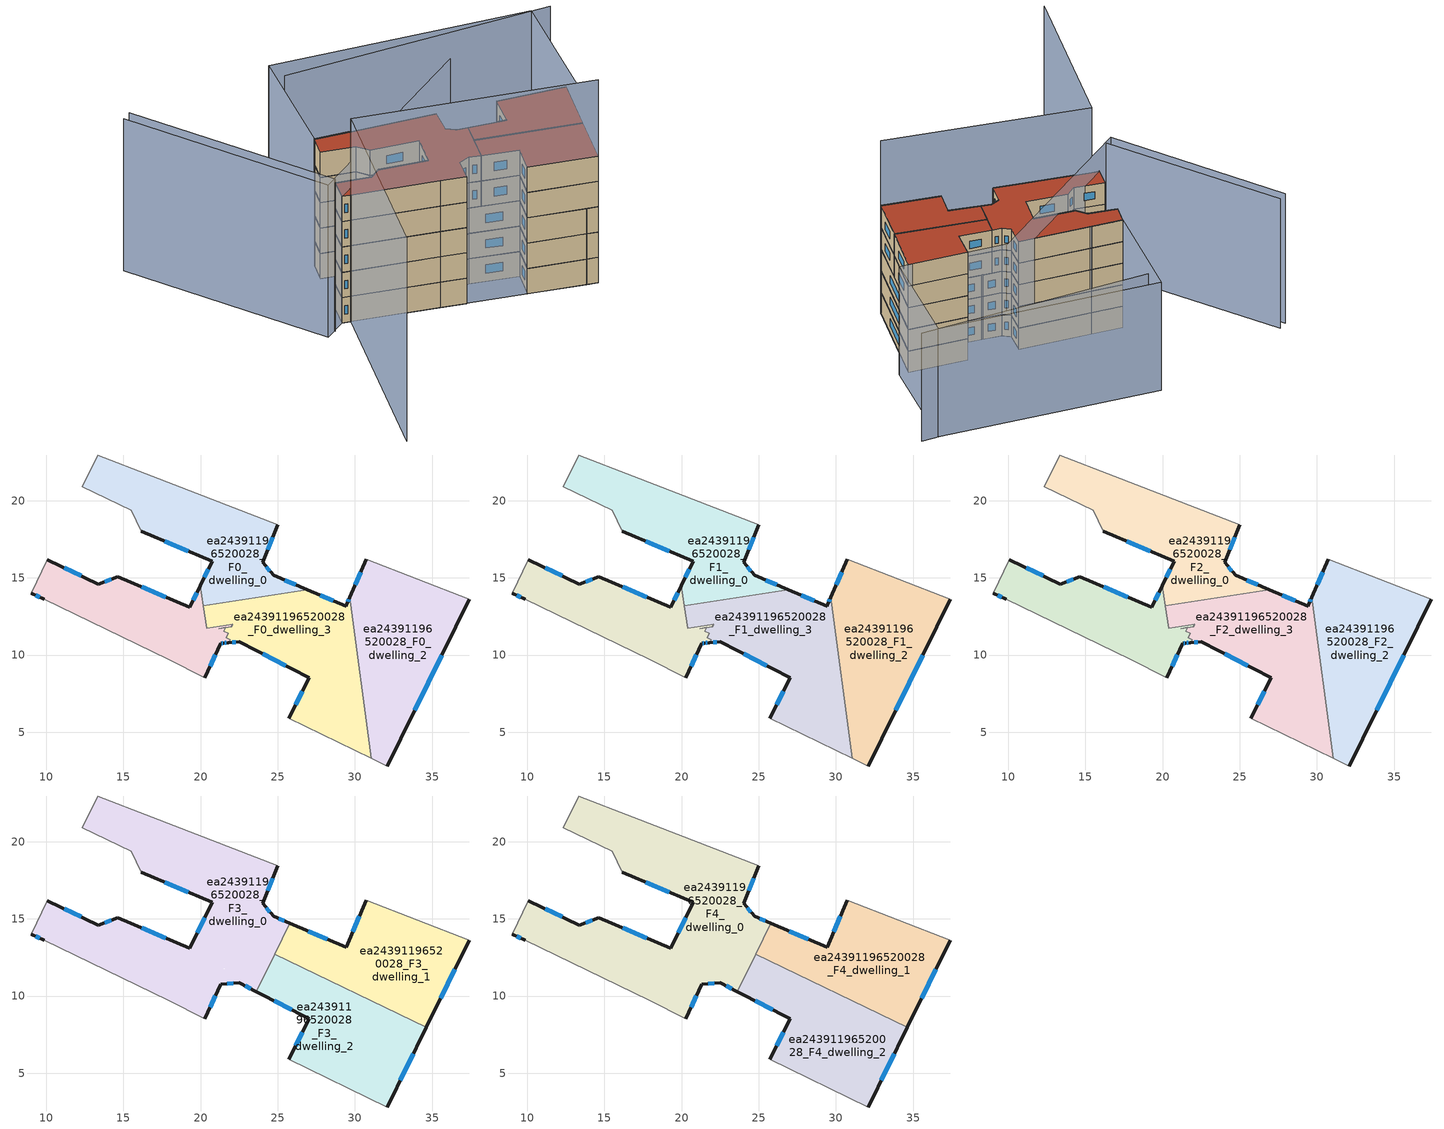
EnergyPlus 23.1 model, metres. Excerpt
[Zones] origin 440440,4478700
ea24391196520028_F0_dwelling_0
 floor ground (EU_floor_Construction): 26.91,14.24 24.73,15.16 24.04,16.01 25,18.44 16.88,21.57 13.35,22.96 12.32,20.91 15.52,19.37 16.16,18.01 20.76,16.08 19.98,14.5 20.19,13.18 z0
 wall outside (EU_wall_Construction): 19.98,14.5 20.76,16.08 16.16,18.01 / 25,18.44 24.04,16.01 24.73,15.16 26.91,14.24 z0:3
 wall adiabatic (EU_wall_Construction): 16.16,18.01 15.52,19.37 12.32,20.91 13.35,22.96 16.88,21.57 25,18.44 z0:3
 wall to ea24391196520028_F0_dwelling_3 (EU_wall_Construction): 26.91,14.24 20.19,13.18 z0:3
 wall to ea24391196520028_F0_dwelling_1 (EU_wall_Construction): 20.19,13.18 19.98,14.5 z0:3
 window (EU_Window_Construction): 20.24,15.03 20.5,15.55 / 19.22,16.72 17.7,17.36 / 24.68,17.63 24.36,16.82 / 24.27,15.72 24.5,15.44 / 25.46,14.85 26.18,14.54 z1:2
ea24391196520028_F0_dwelling_1
 floor ground (EU_floor_Construction): 20.26,8.53 21.32,10.77 21.49,10.78 21.75,10.8 21.84,10.8 21.93,10.99 21.66,11.12 21.79,11.4 21.52,11.53 21.64,11.79 21.17,11.71 22,11.85 22.08,12.01 20.42,11.75 19.98,14.5 19.29,13.09 14.65,15.08 13.38,14.6 10.06,16.16 9.05,14 9.86,13.6 17.9,9.72 z0
 wall outside (EU_wall_Construction): 21.84,10.8 21.75,10.8 21.49,10.78 21.32,10.77 20.26,8.53 / 9.86,13.6 9.05,14 / 10.06,16.16 13.38,14.6 14.65,15.08 19.29,13.09 19.98,14.5 z0:3
 wall adiabatic (EU_wall_Construction): 20.26,8.53 17.9,9.72 9.86,13.6 / 9.05,14 10.06,16.16 z0:3
 wall to ea24391196520028_F0_dwelling_3 (EU_wall_Construction): 20.19,13.18 20.42,11.75 22.08,12.01 22,11.85 21.17,11.71 21.64,11.79 21.52,11.53 21.79,11.4 21.66,11.12 21.93,10.99 21.84,10.8 z0:3
 window (EU_Window_Construction): 21.67,10.79 21.58,10.79 / 21.44,10.77 21.38,10.77 / 20.97,10.02 20.62,9.28 / 9.59,13.73 9.32,13.87 / 11.17,15.64 12.27,15.12 / 13.81,14.76 14.23,14.92 / 16.2,14.42 17.74,13.76 / 19.52,13.56 19.75,14.03 z1:2
ea24391196520028_F0_dwelling_2
 floor ground (EU_floor_Construction): 32.11,2.81 37.4,13.6 30.74,16.2 29.68,13.75 31.06,3.32 z0
 wall outside (EU_wall_Construction): 37.4,13.6 32.11,2.81 / 29.68,13.75 30.74,16.2 z0:3
 wall adiabatic (EU_wall_Construction): 30.74,16.2 37.4,13.6 / 32.11,2.81 31.06,3.32 z0:3
 wall to ea24391196520028_F0_dwelling_3 (EU_wall_Construction): 31.06,3.32 29.68,13.75 z0:3
 window (EU_Window_Construction): 35.63,9.99 33.87,6.42 / 30.04,14.57 30.39,15.38 z1:2
ea24391196520028_F0_dwelling_3
 floor ground (EU_floor_Construction): 31.06,3.32 29.68,13.75 29.49,13.3 29.43,13.17 26.91,14.24 20.19,13.18 20.42,11.75 22.08,12.01 22,11.85 21.17,11.71 21.64,11.79 21.52,11.53 21.79,11.4 21.66,11.12 21.93,10.99 21.84,10.8 22.51,10.86 27.04,8.53 25.73,5.9 z0
 wall outside (EU_wall_Construction): 26.91,14.24 29.43,13.17 29.49,13.3 29.68,13.75 / 25.73,5.9 27.04,8.53 22.51,10.86 21.84,10.8 z0:3
 wall adiabatic (EU_wall_Construction): 31.06,3.32 25.73,5.9 z0:3
 window (EU_Window_Construction): 27.75,13.88 28.59,13.52 / 29.56,13.45 29.62,13.6 / 26.17,6.78 26.6,7.65 / 25.53,9.31 24.02,10.08 / 22.29,10.84 22.06,10.82 z1:2
ea24391196520028_F1_dwelling_0
 floor to ea24391196520028_F0_dwelling_0 (EU_floor_Construction): 26.91,14.24 24.73,15.16 24.04,16.01 25,18.44 16.88,21.57 13.35,22.96 12.32,20.91 15.52,19.37 16.16,18.01 20.76,16.08 19.98,14.5 20.19,13.18 z3
 wall outside (EU_wall_Construction): 19.98,14.5 20.76,16.08 16.16,18.01 / 25,18.44 24.04,16.01 24.73,15.16 26.91,14.24 z3:6
 wall adiabatic (EU_wall_Construction): 16.16,18.01 15.52,19.37 12.32,20.91 13.35,22.96 16.88,21.57 25,18.44 z3:6
 wall to ea24391196520028_F1_dwelling_3 (EU_wall_Construction): 26.91,14.24 20.19,13.18 z3:6
 wall to ea24391196520028_F1_dwelling_1 (EU_wall_Construction): 20.19,13.18 19.98,14.5 z3:6
 window (EU_Window_Construction): 20.24,15.03 20.5,15.55 / 19.22,16.72 17.7,17.36 / 24.68,17.63 24.36,16.82 / 24.27,15.72 24.5,15.44 / 25.46,14.85 26.18,14.54 z4:5
ea24391196520028_F1_dwelling_1
 floor to ea24391196520028_F0_dwelling_1 (EU_floor_Construction): 20.26,8.53 21.32,10.77 21.49,10.78 21.75,10.8 21.84,10.8 21.93,10.99 21.66,11.12 21.79,11.4 21.52,11.53 21.64,11.79 21.17,11.71 22,11.85 22.08,12.01 20.42,11.75 19.98,14.5 19.29,13.09 14.65,15.08 13.38,14.6 10.06,16.16 9.05,14 9.86,13.6 17.9,9.72 z3
 wall outside (EU_wall_Construction): 21.84,10.8 21.75,10.8 21.49,10.78 21.32,10.77 20.26,8.53 / 9.86,13.6 9.05,14 / 10.06,16.16 13.38,14.6 14.65,15.08 19.29,13.09 19.98,14.5 z3:6
 wall adiabatic (EU_wall_Construction): 20.26,8.53 17.9,9.72 9.86,13.6 / 9.05,14 10.06,16.16 z3:6
 wall to ea24391196520028_F1_dwelling_3 (EU_wall_Construction): 20.19,13.18 20.42,11.75 22.08,12.01 22,11.85 21.17,11.71 21.64,11.79 21.52,11.53 21.79,11.4 21.66,11.12 21.93,10.99 21.84,10.8 z3:6
 window (EU_Window_Construction): 21.67,10.79 21.58,10.79 / 21.44,10.77 21.38,10.77 / 20.97,10.02 20.62,9.28 / 9.59,13.73 9.32,13.87 / 11.17,15.64 12.27,15.12 / 13.81,14.76 14.23,14.92 / 16.2,14.42 17.74,13.76 / 19.52,13.56 19.75,14.03 z4:5
ea24391196520028_F1_dwelling_2
 floor to ea24391196520028_F0_dwelling_2 (EU_floor_Construction): 32.11,2.81 37.4,13.6 30.74,16.2 29.68,13.75 31.06,3.32 z3
 wall outside (EU_wall_Construction): 37.4,13.6 32.11,2.81 / 29.68,13.75 30.74,16.2 z3:6
 wall adiabatic (EU_wall_Construction): 30.74,16.2 37.4,13.6 / 32.11,2.81 31.06,3.32 z3:6
 wall to ea24391196520028_F1_dwelling_3 (EU_wall_Construction): 31.06,3.32 29.68,13.75 z3:6
 window (EU_Window_Construction): 35.63,9.99 33.87,6.42 / 30.04,14.57 30.39,15.38 z4:5
ea24391196520028_F1_dwelling_3
 floor to ea24391196520028_F0_dwelling_3 (EU_floor_Construction): 31.06,3.32 29.68,13.75 29.49,13.3 29.43,13.17 26.91,14.24 20.19,13.18 20.42,11.75 22.08,12.01 22,11.85 21.17,11.71 21.64,11.79 21.52,11.53 21.79,11.4 21.66,11.12 21.93,10.99 21.84,10.8 22.51,10.86 27.04,8.53 25.73,5.9 z3
 wall outside (EU_wall_Construction): 26.91,14.24 29.43,13.17 29.49,13.3 29.68,13.75 / 25.73,5.9 27.04,8.53 22.51,10.86 21.84,10.8 z3:6
 wall adiabatic (EU_wall_Construction): 31.06,3.32 25.73,5.9 z3:6
 window (EU_Window_Construction): 27.75,13.88 28.59,13.52 / 29.56,13.45 29.62,13.6 / 26.17,6.78 26.6,7.65 / 25.53,9.31 24.02,10.08 / 22.29,10.84 22.06,10.82 z4:5
ea24391196520028_F2_dwelling_0
 floor to ea24391196520028_F1_dwelling_0 (EU_floor_Construction): 26.91,14.24 24.73,15.16 24.04,16.01 25,18.44 16.88,21.57 13.35,22.96 12.32,20.91 15.52,19.37 16.16,18.01 20.76,16.08 19.98,14.5 20.19,13.18 z6
 wall outside (EU_wall_Construction): 19.98,14.5 20.76,16.08 16.16,18.01 / 25,18.44 24.04,16.01 24.73,15.16 26.91,14.24 z6:9
 wall adiabatic (EU_wall_Construction): 16.16,18.01 15.52,19.37 12.32,20.91 13.35,22.96 16.88,21.57 25,18.44 z6:9
 wall to ea24391196520028_F2_dwelling_3 (EU_wall_Construction): 26.91,14.24 20.19,13.18 z6:9
 wall to ea24391196520028_F2_dwelling_1 (EU_wall_Construction): 20.19,13.18 19.98,14.5 z6:9
 window (EU_Window_Construction): 20.24,15.03 20.5,15.55 / 19.22,16.72 17.7,17.36 / 24.68,17.63 24.36,16.82 / 24.27,15.72 24.5,15.44 / 25.46,14.85 26.18,14.54 z7:8
ea24391196520028_F2_dwelling_1
 floor to ea24391196520028_F1_dwelling_1 (EU_floor_Construction): 20.26,8.53 21.32,10.77 21.49,10.78 21.75,10.8 21.84,10.8 21.93,10.99 21.66,11.12 21.79,11.4 21.52,11.53 21.64,11.79 21.17,11.71 22,11.85 22.08,12.01 20.42,11.75 19.98,14.5 19.29,13.09 14.65,15.08 13.38,14.6 10.06,16.16 9.05,14 9.86,13.6 17.9,9.72 z6
 wall outside (EU_wall_Construction): 21.84,10.8 21.75,10.8 21.49,10.78 21.32,10.77 20.26,8.53 / 9.86,13.6 9.05,14 / 10.06,16.16 13.38,14.6 14.65,15.08 19.29,13.09 19.98,14.5 z6:9
 wall adiabatic (EU_wall_Construction): 20.26,8.53 17.9,9.72 9.86,13.6 / 9.05,14 10.06,16.16 z6:9
 wall to ea24391196520028_F2_dwelling_3 (EU_wall_Construction): 20.19,13.18 20.42,11.75 22.08,12.01 22,11.85 21.17,11.71 21.64,11.79 21.52,11.53 21.79,11.4 21.66,11.12 21.93,10.99 21.84,10.8 z6:9
 window (EU_Window_Construction): 21.67,10.79 21.58,10.79 / 21.44,10.77 21.38,10.77 / 20.97,10.02 20.62,9.28 / 9.59,13.73 9.32,13.87 / 11.17,15.64 12.27,15.12 / 13.81,14.76 14.23,14.92 / 16.2,14.42 17.74,13.76 / 19.52,13.56 19.75,14.03 z7:8
ea24391196520028_F2_dwelling_2
 floor to ea24391196520028_F1_dwelling_2 (EU_floor_Construction): 32.11,2.81 37.4,13.6 30.74,16.2 29.68,13.75 31.06,3.32 z6
 wall outside (EU_wall_Construction): 37.4,13.6 32.11,2.81 / 29.68,13.75 30.74,16.2 z6:9
 wall adiabatic (EU_wall_Construction): 30.74,16.2 37.4,13.6 / 32.11,2.81 31.06,3.32 z6:9
 wall to ea24391196520028_F2_dwelling_3 (EU_wall_Construction): 31.06,3.32 29.68,13.75 z6:9
 window (EU_Window_Construction): 35.63,9.99 33.87,6.42 / 30.04,14.57 30.39,15.38 z7:8
ea24391196520028_F2_dwelling_3
 floor to ea24391196520028_F1_dwelling_3 (EU_floor_Construction): 31.06,3.32 29.68,13.75 29.49,13.3 29.43,13.17 26.91,14.24 20.19,13.18 20.42,11.75 22.08,12.01 22,11.85 21.17,11.71 21.64,11.79 21.52,11.53 21.79,11.4 21.66,11.12 21.93,10.99 21.84,10.8 22.51,10.86 27.04,8.53 25.73,5.9 z6
 wall outside (EU_wall_Construction): 26.91,14.24 29.43,13.17 29.49,13.3 29.68,13.75 / 25.73,5.9 27.04,8.53 22.51,10.86 21.84,10.8 z6:9
 wall adiabatic (EU_wall_Construction): 31.06,3.32 25.73,5.9 z6:9
 window (EU_Window_Construction): 27.75,13.88 28.59,13.52 / 29.56,13.45 29.62,13.6 / 26.17,6.78 26.6,7.65 / 25.53,9.31 24.02,10.08 / 22.29,10.84 22.06,10.82 z7:8
ea24391196520028_F3_dwelling_0
 floor to ea24391196520028_F2_dwelling_0 (EU_floor_Construction): 25.42,14 25.77,14.72 24.73,15.16 24.04,16.01 25,18.44 16.88,21.57 13.35,22.96 12.32,20.91 15.52,19.37 16.16,18.01 20.76,16.08 19.98,14.5 20.19,13.18 z9
 floor to ea24391196520028_F2_dwelling_1 (EU_floor_Construction): 20.26,8.53 21.32,10.77 21.49,10.78 21.52,10.78 21.84,10.81 21.93,10.99 21.66,11.12 21.79,11.4 21.52,11.53 21.64,11.79 21.17,11.71 22,11.85 22.08,12.01 20.42,11.75 19.98,14.5 19.29,13.09 14.65,15.08 13.38,14.6 10.06,16.16 9.05,14 9.86,13.6 17.9,9.72 z9
 floor to ea24391196520028_F2_dwelling_3 (EU_floor_Construction): 23.63,10.28 25.42,14 20.19,13.18 20.42,11.75 22.08,12.01 22,11.85 21.43,11.76 21.64,11.79 21.52,11.53 21.79,11.4 21.66,11.12 21.93,10.99 21.84,10.81 22.51,10.86 z9
 wall outside (EU_wall_Construction): 9.86,13.6 9.05,14 / 10.06,16.16 13.38,14.6 14.65,15.08 19.29,13.09 20.76,16.08 16.16,18.01 / 25,18.44 24.04,16.01 24.73,15.16 25.77,14.72 / 23.63,10.28 22.51,10.86 21.32,10.77 20.26,8.53 z9:12
 wall adiabatic (EU_wall_Construction): 20.26,8.53 17.9,9.72 9.86,13.6 / 9.05,14 10.06,16.16 / 16.16,18.01 15.52,19.37 12.32,20.91 13.35,22.96 16.88,21.57 25,18.44 z9:12
 wall to ea24391196520028_F3_dwelling_2 (EU_wall_Construction): 24.8,12.72 23.63,10.28 z9:12
 wall to ea24391196520028_F3_dwelling_1 (EU_wall_Construction): 25.77,14.72 24.8,12.72 z9:12
 window (EU_Window_Construction): 22.11,10.83 21.72,10.8 / 20.97,10.02 20.62,9.28 / 9.59,13.73 9.32,13.87 / 11.17,15.64 12.27,15.12 / 13.81,14.76 14.23,14.92 / 16.2,14.42 17.74,13.76 / 19.78,14.09 20.27,15.08 / 19.22,16.72 17.7,17.36 / 24.68,17.63 24.36,16.82 / 24.27,15.72 24.5,15.44 / 25.08,15.01 25.42,14.87 / 23.25,10.48 22.88,10.66 z10:11
ea24391196520028_F3_dwelling_1
 floor to ea24391196520028_F2_dwelling_2 (EU_floor_Construction): 34.64,7.97 37.4,13.6 30.74,16.2 29.68,13.75 30.16,10.13 z9
 floor to ea24391196520028_F2_dwelling_0 (EU_floor_Construction): 26.91,14.23 25.77,14.72 25.42,14 z9
 floor to ea24391196520028_F2_dwelling_3 (EU_floor_Construction): 30.16,10.13 29.68,13.75 29.49,13.3 29.43,13.17 26.91,14.23 25.42,14 24.8,12.72 z9
 wall outside (EU_wall_Construction): 37.4,13.6 34.64,7.97 / 25.77,14.72 29.43,13.17 30.74,16.2 z9:12
 wall adiabatic (EU_wall_Construction): 30.74,16.2 37.4,13.6 z9:12
 wall to ea24391196520028_F3_dwelling_2 (EU_wall_Construction): 34.64,7.97 24.8,12.72 z9:12
 window (EU_Window_Construction): 36.48,11.72 35.56,9.85 / 26.99,14.2 28.21,13.69 / 29.87,14.18 30.3,15.18 z10:11
ea24391196520028_F3_dwelling_2
 floor to ea24391196520028_F2_dwelling_3 (EU_floor_Construction): 31.06,3.32 30.16,10.13 24.8,12.72 23.63,10.28 27.04,8.53 25.73,5.9 z9
 floor to ea24391196520028_F2_dwelling_2 (EU_floor_Construction): 32.11,2.81 34.64,7.97 30.16,10.13 31.06,3.32 z9
 wall outside (EU_wall_Construction): 34.64,7.97 32.11,2.81 / 25.73,5.9 27.04,8.53 23.63,10.28 z9:12
 wall adiabatic (EU_wall_Construction): 32.11,2.81 25.73,5.9 z9:12
 window (EU_Window_Construction): 33.79,6.25 32.95,4.54 / 26.17,6.78 26.6,7.65 / 25.9,9.12 24.77,9.7 z10:11
ea24391196520028_F4_dwelling_0
 floor to ea24391196520028_F3_dwelling_0 (EU_floor_Construction): 23.63,10.28 25.77,14.72 24.73,15.16 24.04,16.01 25,18.44 16.88,21.57 13.35,22.96 12.32,20.91 15.52,19.37 16.16,18.01 20.76,16.08 19.29,13.09 14.65,15.08 13.38,14.6 10.06,16.16 9.05,14 9.86,13.6 17.9,9.72 20.26,8.53 21.32,10.77 22.51,10.86 z12
 wall outside (EU_wall_Construction): 9.86,13.6 9.05,14 / 10.06,16.16 13.38,14.6 14.65,15.08 19.29,13.09 20.76,16.08 16.16,18.01 / 25,18.44 24.04,16.01 24.73,15.16 25.77,14.72 / 23.63,10.28 22.51,10.86 21.32,10.77 20.26,8.53 z12:15
 wall adiabatic (EU_wall_Construction): 20.26,8.53 17.9,9.72 9.86,13.6 / 9.05,14 10.06,16.16 / 16.16,18.01 15.52,19.37 12.32,20.91 13.35,22.96 16.88,21.57 25,18.44 z12:15
 wall to ea24391196520028_F4_dwelling_2 (EU_wall_Construction): 24.8,12.72 23.63,10.28 z12:15
 wall to ea24391196520028_F4_dwelling_1 (EU_wall_Construction): 25.77,14.72 24.8,12.72 z12:15
 window (EU_Window_Construction): 22.11,10.83 21.72,10.8 / 20.97,10.02 20.62,9.28 / 9.59,13.73 9.32,13.87 / 11.17,15.64 12.27,15.12 / 13.81,14.76 14.23,14.92 / 16.2,14.42 17.74,13.76 / 19.78,14.09 20.27,15.08 / 19.22,16.72 17.7,17.36 / 24.68,17.63 24.36,16.82 / 24.27,15.72 24.5,15.44 / 25.08,15.01 25.42,14.87 / 23.25,10.48 22.88,10.66 z13:14
 roof outside (EU_roof_Construction): 25,18.44 24.04,16.01 24.73,15.16 25.77,14.72 23.63,10.28 22.51,10.86 21.32,10.77 20.26,8.53 17.9,9.72 9.86,13.6 9.05,14 10.06,16.16 13.38,14.6 14.65,15.08 19.29,13.09 20.76,16.08 16.16,18.01 15.52,19.37 12.32,20.91 13.35,22.96 16.88,21.57 z15
ea24391196520028_F4_dwelling_1
 floor to ea24391196520028_F3_dwelling_1 (EU_floor_Construction): 34.64,7.97 37.4,13.6 30.74,16.2 29.43,13.17 25.77,14.72 24.8,12.72 z12
 wall outside (EU_wall_Construction): 37.4,13.6 34.64,7.97 / 25.77,14.72 29.43,13.17 30.74,16.2 z12:15
 wall adiabatic (EU_wall_Construction): 30.74,16.2 37.4,13.6 z12:15
 wall to ea24391196520028_F4_dwelling_2 (EU_wall_Construction): 34.64,7.97 24.8,12.72 z12:15
 window (EU_Window_Construction): 36.48,11.72 35.56,9.85 / 26.99,14.2 28.21,13.69 / 29.87,14.18 30.3,15.18 z13:14
 roof outside (EU_roof_Construction): 37.4,13.6 34.64,7.97 24.8,12.72 25.77,14.72 29.43,13.17 30.74,16.2 z15
ea24391196520028_F4_dwelling_2
 floor to ea24391196520028_F3_dwelling_2 (EU_floor_Construction): 32.11,2.81 34.64,7.97 24.8,12.72 23.63,10.28 27.04,8.53 25.73,5.9 z12
 wall outside (EU_wall_Construction): 34.64,7.97 32.11,2.81 / 25.73,5.9 27.04,8.53 23.63,10.28 z12:15
 wall adiabatic (EU_wall_Construction): 32.11,2.81 25.73,5.9 z12:15
 window (EU_Window_Construction): 33.79,6.25 32.95,4.54 / 26.17,6.78 26.6,7.65 / 25.9,9.12 24.77,9.7 z13:14
 roof outside (EU_roof_Construction): 34.64,7.97 32.11,2.81 25.73,5.9 27.04,8.53 23.63,10.28 24.8,12.72 z15
shading: 0.87,-4.86 9.89,13.66 / 9.89,13.66 32.12,2.83 z0:24; -0.02,34.78 7.68,13.43 / 29.25,21.23 6.53,13.11 / 6.53,13.11 -1.08,34.4 z0:18; 45.02,24.66 18.06,32.75 / 38.42,13.21 13.34,22.94 / 13.34,22.94 18.02,34.99 / 18.02,34.99 43.1,25.26 / 43.1,25.26 38.42,13.21 z0:15
[Building]
EU S2 Campaign: North Axis=0; Terrain=City; Solar Distribution=FullExterior
[Site:Location]
Madrid: Latitude=40.5; Longitude=-3.5; Time Zone=1; Elevation=609
[SizingPeriod:WeatherFileDays]
AnnualSizingPeriod: Begin Month=1; Begin Day of Month=1; End Month=12; End Day of Month=31; Day of Week for Start Day=Monday; Use Weather File Daylight Saving Period=No; Use Weather File Rain and Snow Indicators=No
[MATERIAL]
EU_InternalMass_Material: Roughness=MediumRough; Thickness=0.1; Conductivity=1; Density=1800; Specific Heat=900; Thermal Absorptance=0.9; Solar Absorptance=0.7; Visible Absorptance=0.7
[MATERIAL:NOMASS] Roughness=MediumRough; Thermal Absorptance=0.9; Solar Absorptance=0.7; Visible Absorptance=0.7
Name | Thermal Resistance
EU_wall_NoMass | 0.459673
EU_roof_NoMass | 0.495815
EU_floor_NoMass | 0.788942
[WINDOWMATERIAL:SIMPLEGLAZINGSYSTEM]
EU_Window_SimpleGlazing: UFactor=4.26103; Solar Heat Gain Coefficient=0.85; Visible Transmittance=0.85
[CONSTRUCTION]
EU_wall_Construction: EU_wall_NoMass
EU_roof_Construction: EU_roof_NoMass
EU_floor_Construction: EU_floor_NoMass
EU_InternalMass_Construction: EU_InternalMass_Material
EU_Window_Construction: EU_Window_SimpleGlazing
[ZONE] Type=1; Multiplier=1; Ceiling Height=autocalculate; Floor Area=autocalculate; Part of Total Floor Area=Yes
Name | Volume
ea24391196520028_F0_dwelling_0; ea24391196520028_F1_dwelling_0; ea24391196520028_F2_dwelling_0 | 155.935
ea24391196520028_F3_dwelling_0; ea24391196520028_F4_dwelling_0 | 307.222
ea24391196520028_F0_dwelling_1; ea24391196520028_F1_dwelling_1; ea24391196520028_F2_dwelling_1 | 120.861
ea24391196520028_F3_dwelling_1; ea24391196520028_F4_dwelling_1 | 153.607
ea24391196520028_F0_dwelling_2; ea24391196520028_F1_dwelling_2; ea24391196520028_F2_dwelling_2 | 169.932
ea24391196520028_F3_dwelling_2; ea24391196520028_F4_dwelling_2 | 153.624
ea24391196520028_F0_dwelling_3; ea24391196520028_F1_dwelling_3; ea24391196520028_F2_dwelling_3 | 167.723
[INTERNALMASS] Construction=EU_InternalMass_Construction
Name | Zone or ZoneList | Surface Area
ea24391196520028_F0_dwelling_0_EU_InternalMass | ea24391196520028_F0_dwelling_0 | 51.9777
ea24391196520028_F0_dwelling_1_EU_InternalMass | ea24391196520028_F0_dwelling_1 | 40.2866
ea24391196520028_F0_dwelling_2_EU_InternalMass | ea24391196520028_F0_dwelling_2 | 56.6427
ea24391196520028_F0_dwelling_3_EU_InternalMass | ea24391196520028_F0_dwelling_3 | 55.9093
ea24391196520028_F1_dwelling_0_EU_InternalMass | ea24391196520028_F1_dwelling_0 | 51.9777
ea24391196520028_F1_dwelling_1_EU_InternalMass | ea24391196520028_F1_dwelling_1 | 40.2866
ea24391196520028_F1_dwelling_2_EU_InternalMass | ea24391196520028_F1_dwelling_2 | 56.6427
ea24391196520028_F1_dwelling_3_EU_InternalMass | ea24391196520028_F1_dwelling_3 | 55.9093
ea24391196520028_F2_dwelling_0_EU_InternalMass | ea24391196520028_F2_dwelling_0 | 51.9777
ea24391196520028_F2_dwelling_1_EU_InternalMass | ea24391196520028_F2_dwelling_1 | 40.2866
ea24391196520028_F2_dwelling_2_EU_InternalMass | ea24391196520028_F2_dwelling_2 | 56.6427
ea24391196520028_F2_dwelling_3_EU_InternalMass | ea24391196520028_F2_dwelling_3 | 55.9093
ea24391196520028_F3_dwelling_0_EU_InternalMass | ea24391196520028_F3_dwelling_0 | 102.41
ea24391196520028_F3_dwelling_1_EU_InternalMass | ea24391196520028_F3_dwelling_1 | 51.2026
ea24391196520028_F3_dwelling_2_EU_InternalMass | ea24391196520028_F3_dwelling_2 | 51.2083
ea24391196520028_F4_dwelling_0_EU_InternalMass | ea24391196520028_F4_dwelling_0 | 102.41
ea24391196520028_F4_dwelling_1_EU_InternalMass | ea24391196520028_F4_dwelling_1 | 51.2026
ea24391196520028_F4_dwelling_2_EU_InternalMass | ea24391196520028_F4_dwelling_2 | 51.2083
[OTHEREQUIPMENT] Fuel Type=Electricity; Design Level Calculation Method=Watts/Area; Power per Zone Floor Area=1; Fraction Latent=0; Fraction Radiant=0; Fraction Lost=0; Carbon Dioxide Generation Rate=0; EndUse Subcategory=EU_Step8_InternalGains
Name | Zone or ZoneList or Space or SpaceList | Schedule
EU_Step8_InternalGain_ea24391196520028_F0_dwelling_0_f000 | ea24391196520028_F0_dwelling_0 | EU_Step8_GainSchedule_ea24391196520028_F0_dwelling_0_f000
EU_Step8_InternalGain_ea24391196520028_F0_dwelling_1_f000 | ea24391196520028_F0_dwelling_1 | EU_Step8_GainSchedule_ea24391196520028_F0_dwelling_1_f000
EU_Step8_InternalGain_ea24391196520028_F0_dwelling_2_f000 | ea24391196520028_F0_dwelling_2 | EU_Step8_GainSchedule_ea24391196520028_F0_dwelling_2_f000
EU_Step8_InternalGain_ea24391196520028_F0_dwelling_3_f000 | ea24391196520028_F0_dwelling_3 | EU_Step8_GainSchedule_ea24391196520028_F0_dwelling_3_f000
EU_Step8_InternalGain_ea24391196520028_F1_dwelling_0_f000 | ea24391196520028_F1_dwelling_0 | EU_Step8_GainSchedule_ea24391196520028_F1_dwelling_0_f000
EU_Step8_InternalGain_ea24391196520028_F1_dwelling_1_f000 | ea24391196520028_F1_dwelling_1 | EU_Step8_GainSchedule_ea24391196520028_F1_dwelling_1_f000
EU_Step8_InternalGain_ea24391196520028_F1_dwelling_2_f000 | ea24391196520028_F1_dwelling_2 | EU_Step8_GainSchedule_ea24391196520028_F1_dwelling_2_f000
EU_Step8_InternalGain_ea24391196520028_F1_dwelling_3_f000 | ea24391196520028_F1_dwelling_3 | EU_Step8_GainSchedule_ea24391196520028_F1_dwelling_3_f000
EU_Step8_InternalGain_ea24391196520028_F2_dwelling_0_f000 | ea24391196520028_F2_dwelling_0 | EU_Step8_GainSchedule_ea24391196520028_F2_dwelling_0_f000
EU_Step8_InternalGain_ea24391196520028_F2_dwelling_1_f000 | ea24391196520028_F2_dwelling_1 | EU_Step8_GainSchedule_ea24391196520028_F2_dwelling_1_f000
EU_Step8_InternalGain_ea24391196520028_F2_dwelling_2_f000 | ea24391196520028_F2_dwelling_2 | EU_Step8_GainSchedule_ea24391196520028_F2_dwelling_2_f000
EU_Step8_InternalGain_ea24391196520028_F2_dwelling_3_f000 | ea24391196520028_F2_dwelling_3 | EU_Step8_GainSchedule_ea24391196520028_F2_dwelling_3_f000
EU_Step8_InternalGain_ea24391196520028_F3_dwelling_0_f000 | ea24391196520028_F3_dwelling_0 | EU_Step8_GainSchedule_ea24391196520028_F3_dwelling_0_f000
EU_Step8_InternalGain_ea24391196520028_F3_dwelling_1_f000 | ea24391196520028_F3_dwelling_1 | EU_Step8_GainSchedule_ea24391196520028_F3_dwelling_1_f000
EU_Step8_InternalGain_ea24391196520028_F3_dwelling_2_f000 | ea24391196520028_F3_dwelling_2 | EU_Step8_GainSchedule_ea24391196520028_F3_dwelling_2_f000
EU_Step8_InternalGain_ea24391196520028_F4_dwelling_0_f000 | ea24391196520028_F4_dwelling_0 | EU_Step8_GainSchedule_ea24391196520028_F4_dwelling_0_f000
EU_Step8_InternalGain_ea24391196520028_F4_dwelling_1_f000 | ea24391196520028_F4_dwelling_1 | EU_Step8_GainSchedule_ea24391196520028_F4_dwelling_1_f000
EU_Step8_InternalGain_ea24391196520028_F4_dwelling_2_f000 | ea24391196520028_F4_dwelling_2 | EU_Step8_GainSchedule_ea24391196520028_F4_dwelling_2_f000
[ZONEVENTILATION:DESIGNFLOWRATE] Schedule=EU_AlwaysOn; Design Flow Rate Calculation Method=AirChanges/Hour; Air Changes per Hour=0.719161; Ventilation Type=Natural; Fan Pressure Rise=0; Fan Total Efficiency=1; Constant Term Coefficient=1; Temperature Term Coefficient=0; Velocity Term Coefficient=0; Velocity Squared Term Coefficient=0; Minimum Indoor Temperature=-100; Maximum Indoor Temperature=100; Delta Temperature=-100; Minimum Outdoor Temperature=-100; Maximum Outdoor Temperature=100; Maximum Wind Speed=40
Name | Zone or ZoneList or Space or SpaceList
EU_ConstantAir_ea24391196520028_F0_dwelling_0 | ea24391196520028_F0_dwelling_0
EU_ConstantAir_ea24391196520028_F0_dwelling_1 | ea24391196520028_F0_dwelling_1
EU_ConstantAir_ea24391196520028_F0_dwelling_2 | ea24391196520028_F0_dwelling_2
EU_ConstantAir_ea24391196520028_F0_dwelling_3 | ea24391196520028_F0_dwelling_3
EU_ConstantAir_ea24391196520028_F1_dwelling_0 | ea24391196520028_F1_dwelling_0
EU_ConstantAir_ea24391196520028_F1_dwelling_1 | ea24391196520028_F1_dwelling_1
EU_ConstantAir_ea24391196520028_F1_dwelling_2 | ea24391196520028_F1_dwelling_2
EU_ConstantAir_ea24391196520028_F1_dwelling_3 | ea24391196520028_F1_dwelling_3
EU_ConstantAir_ea24391196520028_F2_dwelling_0 | ea24391196520028_F2_dwelling_0
EU_ConstantAir_ea24391196520028_F2_dwelling_1 | ea24391196520028_F2_dwelling_1
EU_ConstantAir_ea24391196520028_F2_dwelling_2 | ea24391196520028_F2_dwelling_2
EU_ConstantAir_ea24391196520028_F2_dwelling_3 | ea24391196520028_F2_dwelling_3
EU_ConstantAir_ea24391196520028_F3_dwelling_0 | ea24391196520028_F3_dwelling_0
EU_ConstantAir_ea24391196520028_F3_dwelling_1 | ea24391196520028_F3_dwelling_1
EU_ConstantAir_ea24391196520028_F3_dwelling_2 | ea24391196520028_F3_dwelling_2
EU_ConstantAir_ea24391196520028_F4_dwelling_0 | ea24391196520028_F4_dwelling_0
EU_ConstantAir_ea24391196520028_F4_dwelling_1 | ea24391196520028_F4_dwelling_1
EU_ConstantAir_ea24391196520028_F4_dwelling_2 | ea24391196520028_F4_dwelling_2
[HVACTEMPLATE:THERMOSTAT] Constant Heating Setpoint=20; Constant Cooling Setpoint=50
EU_HeatOnly_ea24391196520028_F0_dwelling_0; EU_HeatOnly_ea24391196520028_F0_dwelling_1; EU_HeatOnly_ea24391196520028_F0_dwelling_2; EU_HeatOnly_ea24391196520028_F0_dwelling_3; EU_HeatOnly_ea24391196520028_F1_dwelling_0; EU_HeatOnly_ea24391196520028_F1_dwelling_1; EU_HeatOnly_ea24391196520028_F1_dwelling_2; EU_HeatOnly_ea24391196520028_F1_dwelling_3; EU_HeatOnly_ea24391196520028_F2_dwelling_0; EU_HeatOnly_ea24391196520028_F2_dwelling_1; EU_HeatOnly_ea24391196520028_F2_dwelling_2; EU_HeatOnly_ea24391196520028_F2_dwelling_3; EU_HeatOnly_ea24391196520028_F3_dwelling_0; EU_HeatOnly_ea24391196520028_F3_dwelling_1; EU_HeatOnly_ea24391196520028_F3_dwelling_2; EU_HeatOnly_ea24391196520028_F4_dwelling_0; EU_HeatOnly_ea24391196520028_F4_dwelling_1; EU_HeatOnly_ea24391196520028_F4_dwelling_2
[HVACTEMPLATE:ZONE:IDEALLOADSAIRSYSTEM] System Availability Schedule=EU_AlwaysOn; Maximum Heating Supply Air Temperature=50; Minimum Cooling Supply Air Temperature=13; Maximum Heating Supply Air Humidity Ratio=0.0156; Minimum Cooling Supply Air Humidity Ratio=0.0077; Heating Limit=NoLimit; Cooling Limit=NoLimit; Heating Availability Schedule=EU_AlwaysOn; Cooling Availability Schedule=EU_CoolingOff; Dehumidification Control Type=ConstantSensibleHeatRatio; Cooling Sensible Heat Ratio=0.7; Dehumidification Setpoint=60; Humidification Control Type=None; Humidification Setpoint=30; Outdoor Air Method=None; Outdoor Air Flow Rate per Person=0.00944; Outdoor Air Flow Rate per Zone Floor Area=0; Outdoor Air Flow Rate per Zone=0; Demand Controlled Ventilation Type=None; Outdoor Air Economizer Type=NoEconomizer; Heat Recovery Type=None; Sensible Heat Recovery Effectiveness=0.7; Latent Heat Recovery Effectiveness=0.65
Name | Template Thermostat
ea24391196520028_F0_dwelling_0 | EU_HeatOnly_ea24391196520028_F0_dwelling_0
ea24391196520028_F0_dwelling_1 | EU_HeatOnly_ea24391196520028_F0_dwelling_1
ea24391196520028_F0_dwelling_2 | EU_HeatOnly_ea24391196520028_F0_dwelling_2
ea24391196520028_F0_dwelling_3 | EU_HeatOnly_ea24391196520028_F0_dwelling_3
ea24391196520028_F1_dwelling_0 | EU_HeatOnly_ea24391196520028_F1_dwelling_0
ea24391196520028_F1_dwelling_1 | EU_HeatOnly_ea24391196520028_F1_dwelling_1
ea24391196520028_F1_dwelling_2 | EU_HeatOnly_ea24391196520028_F1_dwelling_2
ea24391196520028_F1_dwelling_3 | EU_HeatOnly_ea24391196520028_F1_dwelling_3
ea24391196520028_F2_dwelling_0 | EU_HeatOnly_ea24391196520028_F2_dwelling_0
ea24391196520028_F2_dwelling_1 | EU_HeatOnly_ea24391196520028_F2_dwelling_1
ea24391196520028_F2_dwelling_2 | EU_HeatOnly_ea24391196520028_F2_dwelling_2
ea24391196520028_F2_dwelling_3 | EU_HeatOnly_ea24391196520028_F2_dwelling_3
ea24391196520028_F3_dwelling_0 | EU_HeatOnly_ea24391196520028_F3_dwelling_0
ea24391196520028_F3_dwelling_1 | EU_HeatOnly_ea24391196520028_F3_dwelling_1
ea24391196520028_F3_dwelling_2 | EU_HeatOnly_ea24391196520028_F3_dwelling_2
ea24391196520028_F4_dwelling_0 | EU_HeatOnly_ea24391196520028_F4_dwelling_0
ea24391196520028_F4_dwelling_1 | EU_HeatOnly_ea24391196520028_F4_dwelling_1
ea24391196520028_F4_dwelling_2 | EU_HeatOnly_ea24391196520028_F4_dwelling_2
[SIZING:ZONE] Zone Cooling Design Supply Air Temperature Input Method=SupplyAirTemperature; Zone Cooling Design Supply Air Temperature=13; Zone Heating Design Supply Air Temperature Input Method=SupplyAirTemperature; Zone Heating Design Supply Air Temperature=50; Zone Cooling Design Supply Air Humidity Ratio=0.008; Zone Heating Design Supply Air Humidity Ratio=0.008; Cooling Design Air Flow Method=DesignDay; Cooling Design Air Flow Rate=0; Cooling Minimum Air Flow per Zone Floor Area=0.000762; Cooling Minimum Air Flow=0; Cooling Minimum Air Flow Fraction=0.2; Heating Design Air Flow Method=DesignDay; Heating Design Air Flow Rate=0; Heating Maximum Air Flow per Zone Floor Area=0.002032; Heating Maximum Air Flow=0.141576; Heating Maximum Air Flow Fraction=0.3; Account for Dedicated Outdoor Air System=No; Dedicated Outdoor Air System Control Strategy=NeutralSupplyAir; Dedicated Outdoor Air Low Setpoint Temperature for Design=autosize; Dedicated Outdoor Air High Setpoint Temperature for Design=autosize; Zone Load Sizing Method=Sensible Load Only No Latent Load; Zone Latent Cooling Design Supply Air Humidity Ratio Input Method=HumidityRatioDifference; Zone Cooling Design Supply Air Humidity Ratio Difference=0.005; Zone Latent Heating Design Supply Air Humidity Ratio Input Method=HumidityRatioDifference; Zone Humidification Design Supply Air Humidity Ratio Difference=0.005
ea24391196520028_F0_dwelling_0; ea24391196520028_F0_dwelling_1; ea24391196520028_F0_dwelling_2; ea24391196520028_F0_dwelling_3; ea24391196520028_F1_dwelling_0; ea24391196520028_F1_dwelling_1; ea24391196520028_F1_dwelling_2; ea24391196520028_F1_dwelling_3; ea24391196520028_F2_dwelling_0; ea24391196520028_F2_dwelling_1; ea24391196520028_F2_dwelling_2; ea24391196520028_F2_dwelling_3; ea24391196520028_F3_dwelling_0; ea24391196520028_F3_dwelling_1; ea24391196520028_F3_dwelling_2; ea24391196520028_F4_dwelling_0; ea24391196520028_F4_dwelling_1; ea24391196520028_F4_dwelling_2
[SCHEDULE:CONSTANT]
Name | Hourly Value
EU_AlwaysOn | 1
EU_CoolingOff | 0
[SCHEDULE:FILE] Column Number=1; Rows to Skip at Top=0; Number of Hours of Data=8760; Column Separator=Comma; Interpolate to Timestep=No; Minutes per Item=60; Adjust Schedule for Daylight Savings=Yes
Name | File
EU_Step8_GainSchedule_ea24391196520028_F0_dwelling_0_f000 | ../../schedules/ea24391196520028/ea24391196520028_F0_dwelling_0_f000_gain.csv
EU_Step8_GainSchedule_ea24391196520028_F0_dwelling_1_f000 | ../../schedules/ea24391196520028/ea24391196520028_F0_dwelling_1_f000_gain.csv
EU_Step8_GainSchedule_ea24391196520028_F0_dwelling_2_f000 | ../../schedules/ea24391196520028/ea24391196520028_F0_dwelling_2_f000_gain.csv
EU_Step8_GainSchedule_ea24391196520028_F0_dwelling_3_f000 | ../../schedules/ea24391196520028/ea24391196520028_F0_dwelling_3_f000_gain.csv
EU_Step8_GainSchedule_ea24391196520028_F1_dwelling_0_f000 | ../../schedules/ea24391196520028/ea24391196520028_F1_dwelling_0_f000_gain.csv
EU_Step8_GainSchedule_ea24391196520028_F1_dwelling_1_f000 | ../../schedules/ea24391196520028/ea24391196520028_F1_dwelling_1_f000_gain.csv
EU_Step8_GainSchedule_ea24391196520028_F1_dwelling_2_f000 | ../../schedules/ea24391196520028/ea24391196520028_F1_dwelling_2_f000_gain.csv
EU_Step8_GainSchedule_ea24391196520028_F1_dwelling_3_f000 | ../../schedules/ea24391196520028/ea24391196520028_F1_dwelling_3_f000_gain.csv
EU_Step8_GainSchedule_ea24391196520028_F2_dwelling_0_f000 | ../../schedules/ea24391196520028/ea24391196520028_F2_dwelling_0_f000_gain.csv
EU_Step8_GainSchedule_ea24391196520028_F2_dwelling_1_f000 | ../../schedules/ea24391196520028/ea24391196520028_F2_dwelling_1_f000_gain.csv
EU_Step8_GainSchedule_ea24391196520028_F2_dwelling_2_f000 | ../../schedules/ea24391196520028/ea24391196520028_F2_dwelling_2_f000_gain.csv
EU_Step8_GainSchedule_ea24391196520028_F2_dwelling_3_f000 | ../../schedules/ea24391196520028/ea24391196520028_F2_dwelling_3_f000_gain.csv
EU_Step8_GainSchedule_ea24391196520028_F3_dwelling_0_f000 | ../../schedules/ea24391196520028/ea24391196520028_F3_dwelling_0_f000_gain.csv
EU_Step8_GainSchedule_ea24391196520028_F3_dwelling_1_f000 | ../../schedules/ea24391196520028/ea24391196520028_F3_dwelling_1_f000_gain.csv
EU_Step8_GainSchedule_ea24391196520028_F3_dwelling_2_f000 | ../../schedules/ea24391196520028/ea24391196520028_F3_dwelling_2_f000_gain.csv
EU_Step8_GainSchedule_ea24391196520028_F4_dwelling_0_f000 | ../../schedules/ea24391196520028/ea24391196520028_F4_dwelling_0_f000_gain.csv
EU_Step8_GainSchedule_ea24391196520028_F4_dwelling_1_f000 | ../../schedules/ea24391196520028/ea24391196520028_F4_dwelling_1_f000_gain.csv
EU_Step8_GainSchedule_ea24391196520028_F4_dwelling_2_f000 | ../../schedules/ea24391196520028/ea24391196520028_F4_dwelling_2_f000_gain.csv
